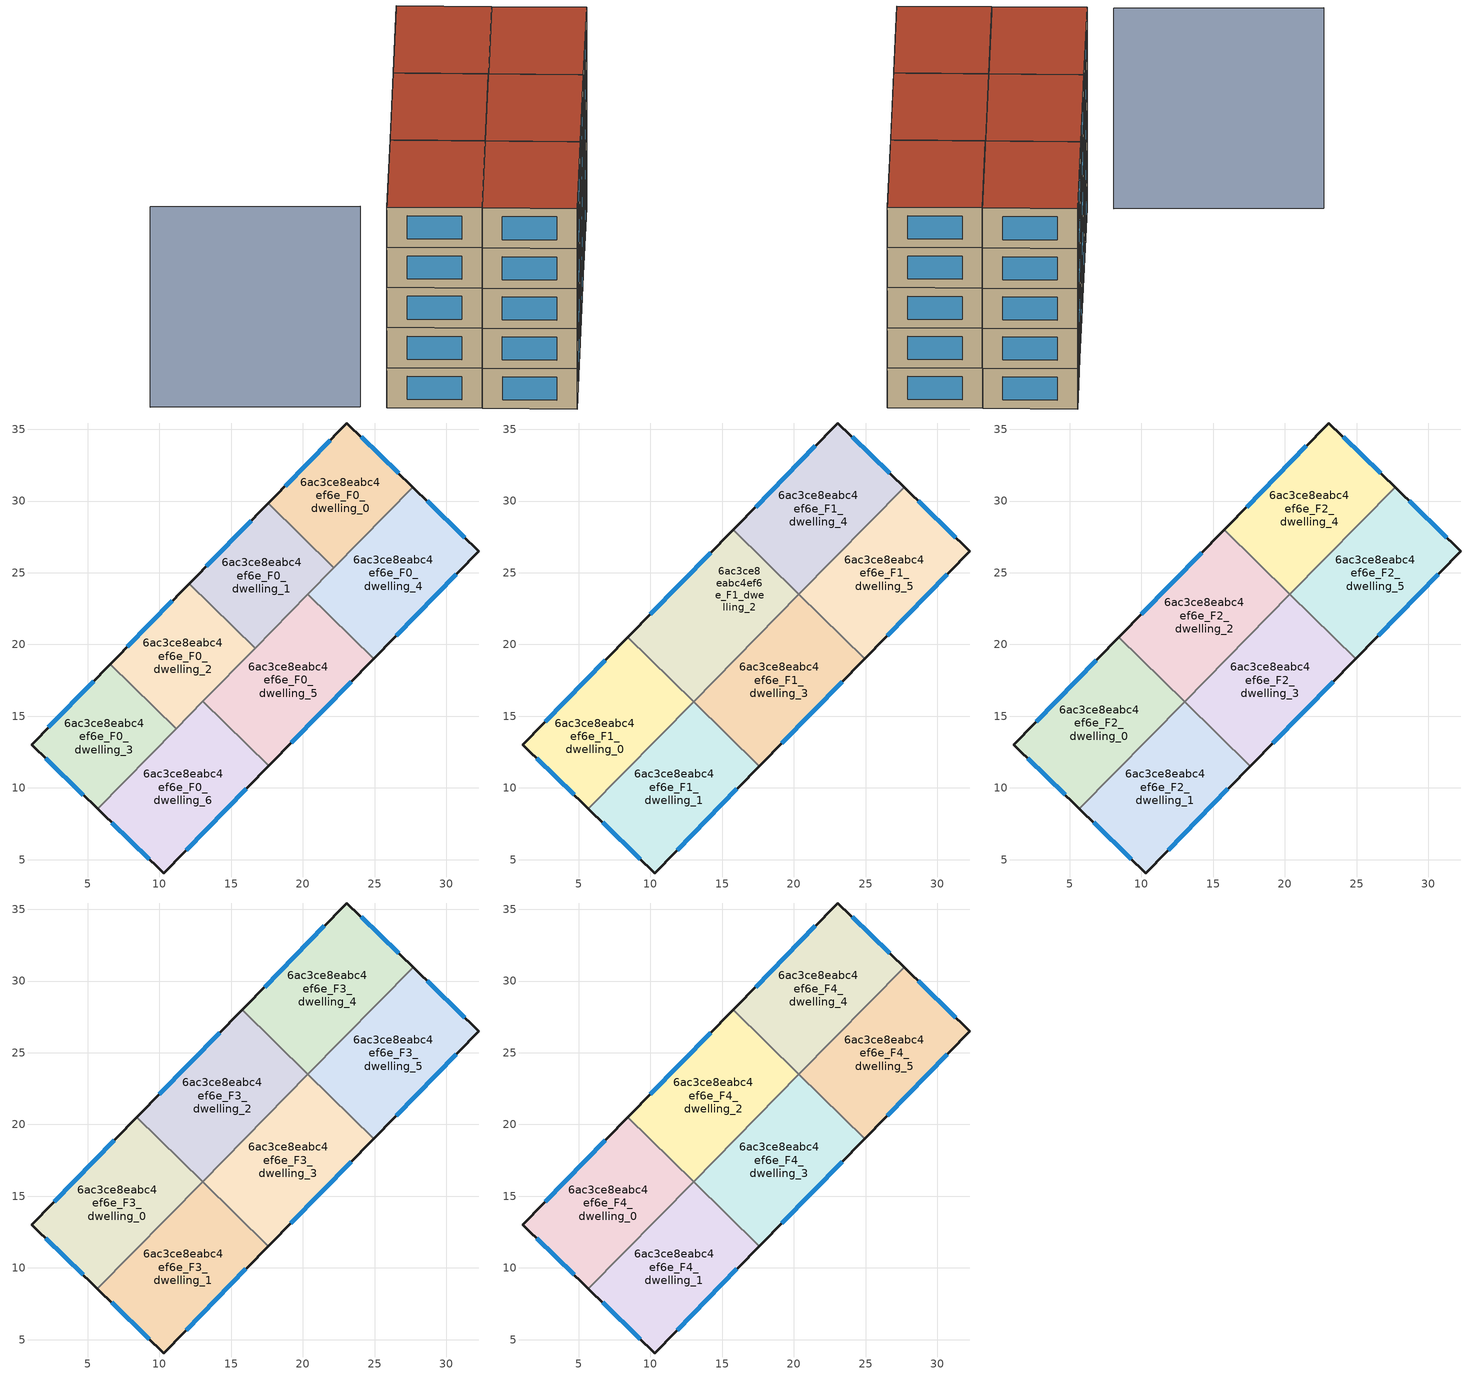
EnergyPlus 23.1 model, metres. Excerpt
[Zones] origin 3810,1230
6ac3ce8eabc4ef6e_F0_dwelling_0
 floor ground (EU_floor_Construction): 27.67,30.97 22.16,25.35 17.58,29.84 23.07,35.44 z0
 wall outside (EU_wall_Construction): 27.67,30.97 23.07,35.44 17.58,29.84 z0:3
 wall to 6ac3ce8eabc4ef6e_F0_dwelling_1 (EU_wall_Construction): 17.58,29.84 22.16,25.35 z0:3
 wall to 6ac3ce8eabc4ef6e_F0_dwelling_4 (EU_wall_Construction): 22.16,25.35 27.67,30.97 z0:3
 window (EU_Window_Construction): 26.69,31.93 24.06,34.48 / 21.89,34.24 18.76,31.04 z0.64:2.36
 ceiling adiabatic (EU_roof_Construction): 22.16,25.35 27.67,30.97 23.07,35.44 17.58,29.84 z3
6ac3ce8eabc4ef6e_F0_dwelling_1
 floor ground (EU_floor_Construction): 22.16,25.35 16.66,19.74 12.08,24.24 17.58,29.84 z0
 wall outside (EU_wall_Construction): 17.58,29.84 12.08,24.24 z0:3
 wall to 6ac3ce8eabc4ef6e_F0_dwelling_2 (EU_wall_Construction): 12.08,24.24 16.66,19.74 z0:3
 wall to 6ac3ce8eabc4ef6e_F0_dwelling_5 (EU_wall_Construction): 16.66,19.74 20.35,23.5 z0:3
 wall to 6ac3ce8eabc4ef6e_F0_dwelling_4 (EU_wall_Construction): 20.35,23.5 22.16,25.35 z0:3
 window (EU_Window_Construction): 16.4,28.64 13.26,25.44 z0.64:2.36
 ceiling adiabatic (EU_roof_Construction): 20.34,23.49 22.16,25.35 17.58,29.84 15.76,27.99 z3
6ac3ce8eabc4ef6e_F0_dwelling_2
 floor ground (EU_floor_Construction): 16.66,19.74 11.17,14.14 6.58,18.63 12.08,24.24 z0
 wall outside (EU_wall_Construction): 12.08,24.24 6.58,18.63 z0:3
 wall to 6ac3ce8eabc4ef6e_F0_dwelling_3 (EU_wall_Construction): 6.58,18.63 11.17,14.14 z0:3
 wall to 6ac3ce8eabc4ef6e_F0_dwelling_6 (EU_wall_Construction): 11.17,14.14 13.02,16.03 z0:3
 wall to 6ac3ce8eabc4ef6e_F0_dwelling_5 (EU_wall_Construction): 13.02,16.03 16.67,19.74 z0:3
 window (EU_Window_Construction): 10.9,23.04 7.76,19.83 z0.64:2.36
 ceiling adiabatic (EU_roof_Construction): 13.01,16.02 11.17,14.14 16.66,19.74 12.08,24.24 6.58,18.63 8.43,20.51 z3
6ac3ce8eabc4ef6e_F0_dwelling_3
 floor ground (EU_floor_Construction): 11.17,14.14 5.68,8.54 1.08,13.02 6.58,18.63 z0
 wall outside (EU_wall_Construction): 6.58,18.63 1.08,13.02 5.68,8.54 z0:3
 wall to 6ac3ce8eabc4ef6e_F0_dwelling_6 (EU_wall_Construction): 5.68,8.54 11.17,14.14 z0:3
 window (EU_Window_Construction): 2.07,12.06 4.7,9.5 / 5.41,17.43 2.26,14.23 z0.64:2.36
6ac3ce8eabc4ef6e_F0_dwelling_4
 floor ground (EU_floor_Construction): 32.27,26.49 24.93,19.01 20.35,23.5 27.67,30.97 z0
 wall outside (EU_wall_Construction): 24.93,19.01 32.27,26.49 27.67,30.97 z0:3
 wall to 6ac3ce8eabc4ef6e_F0_dwelling_5 (EU_wall_Construction): 20.35,23.5 24.93,19.01 z0:3
 window (EU_Window_Construction): 31.29,27.45 28.66,30.01 / 26.51,20.61 30.7,24.89 z0.64:2.36
6ac3ce8eabc4ef6e_F0_dwelling_5
 floor ground (EU_floor_Construction): 24.93,19.01 17.61,11.53 13.02,16.03 20.35,23.5 z0
 wall outside (EU_wall_Construction): 17.61,11.53 24.93,19.01 z0:3
 wall to 6ac3ce8eabc4ef6e_F0_dwelling_6 (EU_wall_Construction): 13.02,16.03 17.61,11.53 z0:3
 window (EU_Window_Construction): 19.18,13.14 23.37,17.41 z0.64:2.36
6ac3ce8eabc4ef6e_F0_dwelling_6
 floor ground (EU_floor_Construction): 17.61,11.53 10.28,4.07 5.68,8.54 13.02,16.03 z0
 wall outside (EU_wall_Construction): 5.68,8.54 10.28,4.07 17.61,11.53 z0:3
 window (EU_Window_Construction): 11.85,5.67 16.04,9.93 / 6.67,7.59 9.3,5.03 z0.64:2.36
6ac3ce8eabc4ef6e_F1_dwelling_0
 floor to 6ac3ce8eabc4ef6e_F0_dwelling_3 (EU_floor_Construction): 11.16,14.14 5.68,8.55 1.08,13.02 6.58,18.63 z3
 floor to 6ac3ce8eabc4ef6e_F0_dwelling_2 (EU_floor_Construction): 13.01,16.02 11.16,14.14 6.58,18.63 8.43,20.51 z3
 wall outside (EU_wall_Construction): 8.43,20.51 1.08,13.02 5.68,8.55 z3:6
 wall to 6ac3ce8eabc4ef6e_F1_dwelling_1 (EU_wall_Construction): 5.68,8.55 13.01,16.02 z3:6
 wall to 6ac3ce8eabc4ef6e_F1_dwelling_2 (EU_wall_Construction): 13.01,16.02 8.43,20.51 z3:6
 window (EU_Window_Construction): 2.07,12.07 4.69,9.51 / 6.85,18.91 2.65,14.63 z3.64:5.36
6ac3ce8eabc4ef6e_F1_dwelling_1
 floor to 6ac3ce8eabc4ef6e_F0_dwelling_6 (EU_floor_Construction): 17.6,11.52 10.28,4.07 5.68,8.54 13.01,16.02 z3
 floor adiabatic (EU_floor_Construction): 13.01,16.02 11.17,14.14 5.68,8.55 z3
 wall outside (EU_wall_Construction): 5.68,8.55 10.28,4.07 17.6,11.52 z3:6
 wall to 6ac3ce8eabc4ef6e_F1_dwelling_3 (EU_wall_Construction): 17.6,11.52 13.01,16.02 z3:6
 window (EU_Window_Construction): 11.85,5.66 16.03,9.93 / 6.66,7.59 9.3,5.03 z3.64:5.36
6ac3ce8eabc4ef6e_F1_dwelling_2
 floor to 6ac3ce8eabc4ef6e_F0_dwelling_1 (EU_floor_Construction): 20.34,23.49 16.66,19.74 12.08,24.24 15.76,27.99 z3
 floor adiabatic (EU_floor_Construction): 16.66,19.74 13.01,16.02 8.43,20.51 12.08,24.24 z3
 wall outside (EU_wall_Construction): 15.76,27.99 8.43,20.51 z3:6
 wall to 6ac3ce8eabc4ef6e_F1_dwelling_3 (EU_wall_Construction): 13.01,16.02 20.34,23.49 z3:6
 wall to 6ac3ce8eabc4ef6e_F1_dwelling_4 (EU_wall_Construction): 20.34,23.49 15.76,27.99 z3:6
 window (EU_Window_Construction): 14.19,26.38 10,22.11 z3.64:5.36
6ac3ce8eabc4ef6e_F1_dwelling_3
 floor to 6ac3ce8eabc4ef6e_F0_dwelling_5 (EU_floor_Construction): 24.92,19 17.61,11.53 13.02,16.03 20.34,23.49 z3
 floor to 6ac3ce8eabc4ef6e_F0_dwelling_6 (EU_floor_Construction): 17.61,11.53 17.6,11.52 13.01,16.02 13.02,16.03 z3
 wall outside (EU_wall_Construction): 17.6,11.52 24.92,19 z3:6
 wall to 6ac3ce8eabc4ef6e_F1_dwelling_5 (EU_wall_Construction): 24.92,19 20.35,23.49 z3:6
 window (EU_Window_Construction): 19.17,13.12 23.36,17.4 z3.64:5.36
6ac3ce8eabc4ef6e_F1_dwelling_4
 floor adiabatic (EU_floor_Construction): 27.68,30.96 20.35,23.49 15.76,27.99 23.07,35.44 z3
 wall outside (EU_wall_Construction): 27.68,30.96 23.07,35.44 15.76,27.99 z3:6
 wall to 6ac3ce8eabc4ef6e_F1_dwelling_5 (EU_wall_Construction): 20.35,23.49 27.68,30.96 z3:6
 window (EU_Window_Construction): 21.5,33.84 17.32,29.58 / 26.69,31.92 24.06,34.48 z3.64:5.36
6ac3ce8eabc4ef6e_F1_dwelling_5
 floor to 6ac3ce8eabc4ef6e_F0_dwelling_4 (EU_floor_Construction): 32.27,26.49 24.93,19.01 20.36,23.5 27.68,30.96 z3
 floor to 6ac3ce8eabc4ef6e_F0_dwelling_5 (EU_floor_Construction): 24.93,19.01 24.92,19 20.35,23.49 20.36,23.5 z3
 wall outside (EU_wall_Construction): 24.92,19 32.27,26.49 27.68,30.96 z3:6
 window (EU_Window_Construction): 31.29,27.45 28.66,30 / 26.5,20.6 30.7,24.89 z3.64:5.36
6ac3ce8eabc4ef6e_F2_dwelling_0
 floor to 6ac3ce8eabc4ef6e_F1_dwelling_0 (EU_floor_Construction): 13.01,16.02 5.68,8.55 1.08,13.02 8.43,20.51 z6
 wall outside (EU_wall_Construction): 8.43,20.51 1.08,13.02 5.68,8.55 z6:9
 wall to 6ac3ce8eabc4ef6e_F2_dwelling_1 (EU_wall_Construction): 5.68,8.55 13.01,16.02 z6:9
 wall to 6ac3ce8eabc4ef6e_F2_dwelling_2 (EU_wall_Construction): 13.01,16.02 8.43,20.51 z6:9
 window (EU_Window_Construction): 2.07,12.07 4.69,9.51 / 6.85,18.91 2.65,14.63 z6.64:8.36
6ac3ce8eabc4ef6e_F2_dwelling_1
 floor to 6ac3ce8eabc4ef6e_F1_dwelling_1 (EU_floor_Construction): 17.6,11.52 10.28,4.07 5.68,8.55 13.01,16.02 z6
 wall outside (EU_wall_Construction): 5.68,8.55 10.28,4.07 17.6,11.52 z6:9
 wall to 6ac3ce8eabc4ef6e_F2_dwelling_3 (EU_wall_Construction): 17.6,11.52 13.01,16.02 z6:9
 window (EU_Window_Construction): 11.85,5.66 16.03,9.93 / 6.66,7.59 9.3,5.03 z6.64:8.36
6ac3ce8eabc4ef6e_F2_dwelling_2
 floor to 6ac3ce8eabc4ef6e_F1_dwelling_2 (EU_floor_Construction): 20.34,23.49 13.01,16.02 8.43,20.51 15.76,27.99 z6
 wall outside (EU_wall_Construction): 15.76,27.99 8.43,20.51 z6:9
 wall to 6ac3ce8eabc4ef6e_F2_dwelling_3 (EU_wall_Construction): 13.01,16.02 20.34,23.49 z6:9
 wall to 6ac3ce8eabc4ef6e_F2_dwelling_4 (EU_wall_Construction): 20.34,23.49 15.76,27.99 z6:9
 window (EU_Window_Construction): 14.19,26.38 10,22.11 z6.64:8.36
6ac3ce8eabc4ef6e_F2_dwelling_3
 floor to 6ac3ce8eabc4ef6e_F1_dwelling_3 (EU_floor_Construction): 24.92,19 17.6,11.52 13.01,16.02 20.34,23.49 z6
 wall outside (EU_wall_Construction): 17.6,11.52 24.92,19 z6:9
 wall to 6ac3ce8eabc4ef6e_F2_dwelling_5 (EU_wall_Construction): 24.92,19 20.35,23.49 z6:9
 window (EU_Window_Construction): 19.17,13.12 23.36,17.4 z6.64:8.36
6ac3ce8eabc4ef6e_F2_dwelling_4
 floor to 6ac3ce8eabc4ef6e_F1_dwelling_4 (EU_floor_Construction): 27.68,30.96 20.35,23.49 15.76,27.99 23.07,35.44 z6
 wall outside (EU_wall_Construction): 27.68,30.96 23.07,35.44 15.76,27.99 z6:9
 wall to 6ac3ce8eabc4ef6e_F2_dwelling_5 (EU_wall_Construction): 20.35,23.49 27.68,30.96 z6:9
 window (EU_Window_Construction): 21.5,33.84 17.32,29.58 / 26.69,31.92 24.06,34.48 z6.64:8.36
6ac3ce8eabc4ef6e_F2_dwelling_5
 floor to 6ac3ce8eabc4ef6e_F1_dwelling_5 (EU_floor_Construction): 32.27,26.49 24.92,19 20.35,23.49 27.68,30.96 z6
 wall outside (EU_wall_Construction): 24.92,19 32.27,26.49 27.68,30.96 z6:9
 window (EU_Window_Construction): 31.29,27.45 28.66,30 / 26.5,20.6 30.7,24.89 z6.64:8.36
6ac3ce8eabc4ef6e_F3_dwelling_0
 floor to 6ac3ce8eabc4ef6e_F2_dwelling_0 (EU_floor_Construction): 13.01,16.02 5.68,8.55 1.08,13.02 8.43,20.51 z9
 wall outside (EU_wall_Construction): 8.43,20.51 1.08,13.02 5.68,8.55 z9:12
 wall to 6ac3ce8eabc4ef6e_F3_dwelling_1 (EU_wall_Construction): 5.68,8.55 13.01,16.02 z9:12
 wall to 6ac3ce8eabc4ef6e_F3_dwelling_2 (EU_wall_Construction): 13.01,16.02 8.43,20.51 z9:12
 window (EU_Window_Construction): 2.07,12.07 4.69,9.51 / 6.85,18.91 2.65,14.63 z9.64:11.36
6ac3ce8eabc4ef6e_F3_dwelling_1
 floor to 6ac3ce8eabc4ef6e_F2_dwelling_1 (EU_floor_Construction): 17.6,11.52 10.28,4.07 5.68,8.55 13.01,16.02 z9
 wall outside (EU_wall_Construction): 5.68,8.55 10.28,4.07 17.6,11.52 z9:12
 wall to 6ac3ce8eabc4ef6e_F3_dwelling_3 (EU_wall_Construction): 17.6,11.52 13.01,16.02 z9:12
 window (EU_Window_Construction): 11.85,5.66 16.03,9.93 / 6.66,7.59 9.3,5.03 z9.64:11.36
6ac3ce8eabc4ef6e_F3_dwelling_2
 floor to 6ac3ce8eabc4ef6e_F2_dwelling_2 (EU_floor_Construction): 20.34,23.49 13.01,16.02 8.43,20.51 15.76,27.99 z9
 wall outside (EU_wall_Construction): 15.76,27.99 8.43,20.51 z9:12
 wall to 6ac3ce8eabc4ef6e_F3_dwelling_3 (EU_wall_Construction): 13.01,16.02 20.34,23.49 z9:12
 wall to 6ac3ce8eabc4ef6e_F3_dwelling_4 (EU_wall_Construction): 20.34,23.49 15.76,27.99 z9:12
 window (EU_Window_Construction): 14.19,26.38 10,22.11 z9.64:11.36
6ac3ce8eabc4ef6e_F3_dwelling_3
 floor to 6ac3ce8eabc4ef6e_F2_dwelling_3 (EU_floor_Construction): 24.92,19 17.6,11.52 13.01,16.02 20.34,23.49 z9
 wall outside (EU_wall_Construction): 17.6,11.52 24.92,19 z9:12
 wall to 6ac3ce8eabc4ef6e_F3_dwelling_5 (EU_wall_Construction): 24.92,19 20.35,23.49 z9:12
 window (EU_Window_Construction): 19.17,13.12 23.36,17.4 z9.64:11.36
6ac3ce8eabc4ef6e_F3_dwelling_4
 floor to 6ac3ce8eabc4ef6e_F2_dwelling_4 (EU_floor_Construction): 27.68,30.96 20.35,23.49 15.76,27.99 23.07,35.44 z9
 wall outside (EU_wall_Construction): 27.68,30.96 23.07,35.44 15.76,27.99 z9:12
 wall to 6ac3ce8eabc4ef6e_F3_dwelling_5 (EU_wall_Construction): 20.35,23.49 27.68,30.96 z9:12
 window (EU_Window_Construction): 21.5,33.84 17.32,29.58 / 26.69,31.92 24.06,34.48 z9.64:11.36
6ac3ce8eabc4ef6e_F3_dwelling_5
 floor to 6ac3ce8eabc4ef6e_F2_dwelling_5 (EU_floor_Construction): 32.27,26.49 24.92,19 20.35,23.49 27.68,30.96 z9
 wall outside (EU_wall_Construction): 24.92,19 32.27,26.49 27.68,30.96 z9:12
 window (EU_Window_Construction): 31.29,27.45 28.66,30 / 26.5,20.6 30.7,24.89 z9.64:11.36
6ac3ce8eabc4ef6e_F4_dwelling_0
 floor to 6ac3ce8eabc4ef6e_F3_dwelling_0 (EU_floor_Construction): 13.01,16.02 5.68,8.55 1.08,13.02 8.43,20.51 z12
 wall outside (EU_wall_Construction): 8.43,20.51 1.08,13.02 5.68,8.55 z12:15
 wall to 6ac3ce8eabc4ef6e_F4_dwelling_1 (EU_wall_Construction): 5.68,8.55 13.01,16.02 z12:15
 wall to 6ac3ce8eabc4ef6e_F4_dwelling_2 (EU_wall_Construction): 13.01,16.02 8.43,20.51 z12:15
 window (EU_Window_Construction): 2.07,12.07 4.69,9.51 / 6.85,18.91 2.65,14.63 z12.64:14.36
 roof outside (EU_roof_Construction): 5.68,8.55 13.01,16.02 8.43,20.51 1.08,13.02 z15
6ac3ce8eabc4ef6e_F4_dwelling_1
 floor to 6ac3ce8eabc4ef6e_F3_dwelling_1 (EU_floor_Construction): 17.6,11.52 10.28,4.07 5.68,8.55 13.01,16.02 z12
 wall outside (EU_wall_Construction): 5.68,8.55 10.28,4.07 17.6,11.52 z12:15
 wall to 6ac3ce8eabc4ef6e_F4_dwelling_3 (EU_wall_Construction): 17.6,11.52 13.01,16.02 z12:15
 window (EU_Window_Construction): 11.85,5.66 16.03,9.93 / 6.66,7.59 9.3,5.03 z12.64:14.36
 roof outside (EU_roof_Construction): 10.28,4.07 17.6,11.52 13.01,16.02 5.68,8.55 z15
6ac3ce8eabc4ef6e_F4_dwelling_2
 floor to 6ac3ce8eabc4ef6e_F3_dwelling_2 (EU_floor_Construction): 20.34,23.49 13.01,16.02 8.43,20.51 15.76,27.99 z12
 wall outside (EU_wall_Construction): 15.76,27.99 8.43,20.51 z12:15
 wall to 6ac3ce8eabc4ef6e_F4_dwelling_3 (EU_wall_Construction): 13.01,16.02 20.34,23.49 z12:15
 wall to 6ac3ce8eabc4ef6e_F4_dwelling_4 (EU_wall_Construction): 20.34,23.49 15.76,27.99 z12:15
 window (EU_Window_Construction): 14.19,26.38 10,22.11 z12.64:14.36
 roof outside (EU_roof_Construction): 13.01,16.02 20.34,23.49 15.76,27.99 8.43,20.51 z15
6ac3ce8eabc4ef6e_F4_dwelling_3
 floor to 6ac3ce8eabc4ef6e_F3_dwelling_3 (EU_floor_Construction): 24.92,19 17.6,11.52 13.01,16.02 20.34,23.49 z12
 wall outside (EU_wall_Construction): 17.6,11.52 24.92,19 z12:15
 wall to 6ac3ce8eabc4ef6e_F4_dwelling_5 (EU_wall_Construction): 24.92,19 20.35,23.49 z12:15
 window (EU_Window_Construction): 19.17,13.12 23.36,17.4 z12.64:14.36
 roof outside (EU_roof_Construction): 17.6,11.52 24.92,19 20.34,23.49 13.01,16.02 z15
6ac3ce8eabc4ef6e_F4_dwelling_4
 floor to 6ac3ce8eabc4ef6e_F3_dwelling_4 (EU_floor_Construction): 27.68,30.96 20.35,23.49 15.76,27.99 23.07,35.44 z12
 wall outside (EU_wall_Construction): 27.68,30.96 23.07,35.44 15.76,27.99 z12:15
 wall to 6ac3ce8eabc4ef6e_F4_dwelling_5 (EU_wall_Construction): 20.35,23.49 27.68,30.96 z12:15
 window (EU_Window_Construction): 21.5,33.84 17.32,29.58 / 26.69,31.92 24.06,34.48 z12.64:14.36
 roof outside (EU_roof_Construction): 20.35,23.49 27.68,30.96 23.07,35.44 15.76,27.99 z15
6ac3ce8eabc4ef6e_F4_dwelling_5
 floor to 6ac3ce8eabc4ef6e_F3_dwelling_5 (EU_floor_Construction): 32.27,26.49 24.92,19 20.35,23.49 27.68,30.96 z12
 wall outside (EU_wall_Construction): 24.92,19 32.27,26.49 27.68,30.96 z12:15
 window (EU_Window_Construction): 31.29,27.45 28.66,30 / 26.5,20.6 30.7,24.89 z12.64:14.36
 roof outside (EU_roof_Construction): 24.92,19 32.27,26.49 27.68,30.96 20.35,23.49 z15
shading: -10.48,24.03 -0.16,14.35 z0:15
[Building]
EU S2 Campaign: North Axis=0; Terrain=City; Solar Distribution=FullExterior
[Site:Location]
Yerevan-Zvartnots.Intl.AP: Latitude=40.15; Longitude=44.383; Time Zone=4; Elevation=854
[SizingPeriod:WeatherFileDays]
AnnualSizingPeriod: Begin Month=1; Begin Day of Month=1; End Month=12; End Day of Month=31; Day of Week for Start Day=Monday; Use Weather File Daylight Saving Period=No; Use Weather File Rain and Snow Indicators=No
[MATERIAL]
EU_InternalMass_Material: Roughness=MediumRough; Thickness=0.1; Conductivity=1; Density=1800; Specific Heat=900; Thermal Absorptance=0.9; Solar Absorptance=0.7; Visible Absorptance=0.7
[MATERIAL:NOMASS] Roughness=MediumRough; Thermal Absorptance=0.9; Solar Absorptance=0.7; Visible Absorptance=0.7
Name | Thermal Resistance
EU_wall_NoMass | 1.05043
EU_roof_NoMass | 1.45357
EU_floor_NoMass | 0.478065
[WINDOWMATERIAL:SIMPLEGLAZINGSYSTEM]
EU_Window_SimpleGlazing: UFactor=2.5566; Solar Heat Gain Coefficient=0.75; Visible Transmittance=0.75
[CONSTRUCTION]
EU_wall_Construction: EU_wall_NoMass
EU_roof_Construction: EU_roof_NoMass
EU_floor_Construction: EU_floor_NoMass
EU_Window_Construction: EU_Window_SimpleGlazing
EU_InternalMass_Construction: EU_InternalMass_Material
[ZONE] Type=1; Multiplier=1; Ceiling Height=autocalculate; Floor Area=autocalculate; Part of Total Floor Area=Yes
Name | Volume
6ac3ce8eabc4ef6e_F0_dwelling_0; 6ac3ce8eabc4ef6e_F0_dwelling_2 | 151.196
6ac3ce8eabc4ef6e_F1_dwelling_0; 6ac3ce8eabc4ef6e_F2_dwelling_0; 6ac3ce8eabc4ef6e_F3_dwelling_0; 6ac3ce8eabc4ef6e_F4_dwelling_0; 6ac3ce8eabc4ef6e_F1_dwelling_1; 6ac3ce8eabc4ef6e_F2_dwelling_1; 6ac3ce8eabc4ef6e_F3_dwelling_1; 6ac3ce8eabc4ef6e_F4_dwelling_1 | 201.604
6ac3ce8eabc4ef6e_F0_dwelling_1 | 151.214
6ac3ce8eabc4ef6e_F1_dwelling_2; 6ac3ce8eabc4ef6e_F2_dwelling_2; 6ac3ce8eabc4ef6e_F3_dwelling_2; 6ac3ce8eabc4ef6e_F4_dwelling_2 | 201.588
6ac3ce8eabc4ef6e_F0_dwelling_3 | 151.195
6ac3ce8eabc4ef6e_F1_dwelling_3; 6ac3ce8eabc4ef6e_F2_dwelling_3; 6ac3ce8eabc4ef6e_F3_dwelling_3; 6ac3ce8eabc4ef6e_F4_dwelling_3 | 201.609
6ac3ce8eabc4ef6e_F0_dwelling_4 | 201.583
6ac3ce8eabc4ef6e_F1_dwelling_4; 6ac3ce8eabc4ef6e_F2_dwelling_4; 6ac3ce8eabc4ef6e_F3_dwelling_4; 6ac3ce8eabc4ef6e_F4_dwelling_4 | 201.595
6ac3ce8eabc4ef6e_F0_dwelling_5 | 201.565
6ac3ce8eabc4ef6e_F1_dwelling_5; 6ac3ce8eabc4ef6e_F2_dwelling_5; 6ac3ce8eabc4ef6e_F3_dwelling_5; 6ac3ce8eabc4ef6e_F4_dwelling_5 | 201.599
6ac3ce8eabc4ef6e_F0_dwelling_6 | 201.601
[INTERNALMASS] Construction=EU_InternalMass_Construction
Name | Zone or ZoneList | Surface Area
6ac3ce8eabc4ef6e_F0_dwelling_0_EU_InternalMass | 6ac3ce8eabc4ef6e_F0_dwelling_0 | 50.3983
6ac3ce8eabc4ef6e_F0_dwelling_1_EU_InternalMass | 6ac3ce8eabc4ef6e_F0_dwelling_1 | 50.4079
6ac3ce8eabc4ef6e_F0_dwelling_2_EU_InternalMass | 6ac3ce8eabc4ef6e_F0_dwelling_2 | 50.3989
6ac3ce8eabc4ef6e_F0_dwelling_3_EU_InternalMass | 6ac3ce8eabc4ef6e_F0_dwelling_3 | 50.3983
6ac3ce8eabc4ef6e_F0_dwelling_4_EU_InternalMass | 6ac3ce8eabc4ef6e_F0_dwelling_4 | 67.1945
6ac3ce8eabc4ef6e_F0_dwelling_5_EU_InternalMass | 6ac3ce8eabc4ef6e_F0_dwelling_5 | 67.1885
6ac3ce8eabc4ef6e_F0_dwelling_6_EU_InternalMass | 6ac3ce8eabc4ef6e_F0_dwelling_6 | 67.2002
6ac3ce8eabc4ef6e_F1_dwelling_0_EU_InternalMass | 6ac3ce8eabc4ef6e_F1_dwelling_0 | 67.2013
6ac3ce8eabc4ef6e_F1_dwelling_1_EU_InternalMass | 6ac3ce8eabc4ef6e_F1_dwelling_1 | 67.201
6ac3ce8eabc4ef6e_F1_dwelling_2_EU_InternalMass | 6ac3ce8eabc4ef6e_F1_dwelling_2 | 67.1959
6ac3ce8eabc4ef6e_F1_dwelling_3_EU_InternalMass | 6ac3ce8eabc4ef6e_F1_dwelling_3 | 67.2033
6ac3ce8eabc4ef6e_F1_dwelling_4_EU_InternalMass | 6ac3ce8eabc4ef6e_F1_dwelling_4 | 67.1986
6ac3ce8eabc4ef6e_F1_dwelling_5_EU_InternalMass | 6ac3ce8eabc4ef6e_F1_dwelling_5 | 67.1994
6ac3ce8eabc4ef6e_F2_dwelling_0_EU_InternalMass | 6ac3ce8eabc4ef6e_F2_dwelling_0 | 67.2013
6ac3ce8eabc4ef6e_F2_dwelling_1_EU_InternalMass | 6ac3ce8eabc4ef6e_F2_dwelling_1 | 67.201
6ac3ce8eabc4ef6e_F2_dwelling_2_EU_InternalMass | 6ac3ce8eabc4ef6e_F2_dwelling_2 | 67.1959
6ac3ce8eabc4ef6e_F2_dwelling_3_EU_InternalMass | 6ac3ce8eabc4ef6e_F2_dwelling_3 | 67.2033
6ac3ce8eabc4ef6e_F2_dwelling_4_EU_InternalMass | 6ac3ce8eabc4ef6e_F2_dwelling_4 | 67.1986
6ac3ce8eabc4ef6e_F2_dwelling_5_EU_InternalMass | 6ac3ce8eabc4ef6e_F2_dwelling_5 | 67.1994
6ac3ce8eabc4ef6e_F3_dwelling_0_EU_InternalMass | 6ac3ce8eabc4ef6e_F3_dwelling_0 | 67.2013
6ac3ce8eabc4ef6e_F3_dwelling_1_EU_InternalMass | 6ac3ce8eabc4ef6e_F3_dwelling_1 | 67.201
6ac3ce8eabc4ef6e_F3_dwelling_2_EU_InternalMass | 6ac3ce8eabc4ef6e_F3_dwelling_2 | 67.1959
6ac3ce8eabc4ef6e_F3_dwelling_3_EU_InternalMass | 6ac3ce8eabc4ef6e_F3_dwelling_3 | 67.2033
6ac3ce8eabc4ef6e_F3_dwelling_4_EU_InternalMass | 6ac3ce8eabc4ef6e_F3_dwelling_4 | 67.1986
6ac3ce8eabc4ef6e_F3_dwelling_5_EU_InternalMass | 6ac3ce8eabc4ef6e_F3_dwelling_5 | 67.1994
6ac3ce8eabc4ef6e_F4_dwelling_0_EU_InternalMass | 6ac3ce8eabc4ef6e_F4_dwelling_0 | 67.2013
6ac3ce8eabc4ef6e_F4_dwelling_1_EU_InternalMass | 6ac3ce8eabc4ef6e_F4_dwelling_1 | 67.201
6ac3ce8eabc4ef6e_F4_dwelling_2_EU_InternalMass | 6ac3ce8eabc4ef6e_F4_dwelling_2 | 67.1959
6ac3ce8eabc4ef6e_F4_dwelling_3_EU_InternalMass | 6ac3ce8eabc4ef6e_F4_dwelling_3 | 67.2033
6ac3ce8eabc4ef6e_F4_dwelling_4_EU_InternalMass | 6ac3ce8eabc4ef6e_F4_dwelling_4 | 67.1986
6ac3ce8eabc4ef6e_F4_dwelling_5_EU_InternalMass | 6ac3ce8eabc4ef6e_F4_dwelling_5 | 67.1994
[OTHEREQUIPMENT] Fuel Type=Electricity; Design Level Calculation Method=Watts/Area; Power per Zone Floor Area=1; Fraction Latent=0; Fraction Radiant=0; Fraction Lost=0; Carbon Dioxide Generation Rate=0; EndUse Subcategory=EU_Step8_InternalGains
Name | Zone or ZoneList or Space or SpaceList | Schedule
EU_Step8_InternalGain_6ac3ce8eabc4ef6e_F0_dwelling_0_f000 | 6ac3ce8eabc4ef6e_F0_dwelling_0 | EU_Step8_GainSchedule_6ac3ce8eabc4ef6e_F0_dwelling_0_f000
EU_Step8_InternalGain_6ac3ce8eabc4ef6e_F0_dwelling_1_f000 | 6ac3ce8eabc4ef6e_F0_dwelling_1 | EU_Step8_GainSchedule_6ac3ce8eabc4ef6e_F0_dwelling_1_f000
EU_Step8_InternalGain_6ac3ce8eabc4ef6e_F0_dwelling_2_f000 | 6ac3ce8eabc4ef6e_F0_dwelling_2 | EU_Step8_GainSchedule_6ac3ce8eabc4ef6e_F0_dwelling_2_f000
EU_Step8_InternalGain_6ac3ce8eabc4ef6e_F0_dwelling_3_f000 | 6ac3ce8eabc4ef6e_F0_dwelling_3 | EU_Step8_GainSchedule_6ac3ce8eabc4ef6e_F0_dwelling_3_f000
EU_Step8_InternalGain_6ac3ce8eabc4ef6e_F0_dwelling_4_f000 | 6ac3ce8eabc4ef6e_F0_dwelling_4 | EU_Step8_GainSchedule_6ac3ce8eabc4ef6e_F0_dwelling_4_f000
EU_Step8_InternalGain_6ac3ce8eabc4ef6e_F0_dwelling_5_f000 | 6ac3ce8eabc4ef6e_F0_dwelling_5 | EU_Step8_GainSchedule_6ac3ce8eabc4ef6e_F0_dwelling_5_f000
EU_Step8_InternalGain_6ac3ce8eabc4ef6e_F0_dwelling_6_f000 | 6ac3ce8eabc4ef6e_F0_dwelling_6 | EU_Step8_GainSchedule_6ac3ce8eabc4ef6e_F0_dwelling_6_f000
EU_Step8_InternalGain_6ac3ce8eabc4ef6e_F1_dwelling_0_f000 | 6ac3ce8eabc4ef6e_F1_dwelling_0 | EU_Step8_GainSchedule_6ac3ce8eabc4ef6e_F1_dwelling_0_f000
EU_Step8_InternalGain_6ac3ce8eabc4ef6e_F1_dwelling_1_f000 | 6ac3ce8eabc4ef6e_F1_dwelling_1 | EU_Step8_GainSchedule_6ac3ce8eabc4ef6e_F1_dwelling_1_f000
EU_Step8_InternalGain_6ac3ce8eabc4ef6e_F1_dwelling_2_f000 | 6ac3ce8eabc4ef6e_F1_dwelling_2 | EU_Step8_GainSchedule_6ac3ce8eabc4ef6e_F1_dwelling_2_f000
EU_Step8_InternalGain_6ac3ce8eabc4ef6e_F1_dwelling_3_f000 | 6ac3ce8eabc4ef6e_F1_dwelling_3 | EU_Step8_GainSchedule_6ac3ce8eabc4ef6e_F1_dwelling_3_f000
EU_Step8_InternalGain_6ac3ce8eabc4ef6e_F1_dwelling_4_f000 | 6ac3ce8eabc4ef6e_F1_dwelling_4 | EU_Step8_GainSchedule_6ac3ce8eabc4ef6e_F1_dwelling_4_f000
EU_Step8_InternalGain_6ac3ce8eabc4ef6e_F1_dwelling_5_f000 | 6ac3ce8eabc4ef6e_F1_dwelling_5 | EU_Step8_GainSchedule_6ac3ce8eabc4ef6e_F1_dwelling_5_f000
EU_Step8_InternalGain_6ac3ce8eabc4ef6e_F2_dwelling_0_f000 | 6ac3ce8eabc4ef6e_F2_dwelling_0 | EU_Step8_GainSchedule_6ac3ce8eabc4ef6e_F2_dwelling_0_f000
EU_Step8_InternalGain_6ac3ce8eabc4ef6e_F2_dwelling_1_f000 | 6ac3ce8eabc4ef6e_F2_dwelling_1 | EU_Step8_GainSchedule_6ac3ce8eabc4ef6e_F2_dwelling_1_f000
EU_Step8_InternalGain_6ac3ce8eabc4ef6e_F2_dwelling_2_f000 | 6ac3ce8eabc4ef6e_F2_dwelling_2 | EU_Step8_GainSchedule_6ac3ce8eabc4ef6e_F2_dwelling_2_f000
EU_Step8_InternalGain_6ac3ce8eabc4ef6e_F2_dwelling_3_f000 | 6ac3ce8eabc4ef6e_F2_dwelling_3 | EU_Step8_GainSchedule_6ac3ce8eabc4ef6e_F2_dwelling_3_f000
EU_Step8_InternalGain_6ac3ce8eabc4ef6e_F2_dwelling_4_f000 | 6ac3ce8eabc4ef6e_F2_dwelling_4 | EU_Step8_GainSchedule_6ac3ce8eabc4ef6e_F2_dwelling_4_f000
EU_Step8_InternalGain_6ac3ce8eabc4ef6e_F2_dwelling_5_f000 | 6ac3ce8eabc4ef6e_F2_dwelling_5 | EU_Step8_GainSchedule_6ac3ce8eabc4ef6e_F2_dwelling_5_f000
EU_Step8_InternalGain_6ac3ce8eabc4ef6e_F3_dwelling_0_f000 | 6ac3ce8eabc4ef6e_F3_dwelling_0 | EU_Step8_GainSchedule_6ac3ce8eabc4ef6e_F3_dwelling_0_f000
EU_Step8_InternalGain_6ac3ce8eabc4ef6e_F3_dwelling_1_f000 | 6ac3ce8eabc4ef6e_F3_dwelling_1 | EU_Step8_GainSchedule_6ac3ce8eabc4ef6e_F3_dwelling_1_f000
EU_Step8_InternalGain_6ac3ce8eabc4ef6e_F3_dwelling_2_f000 | 6ac3ce8eabc4ef6e_F3_dwelling_2 | EU_Step8_GainSchedule_6ac3ce8eabc4ef6e_F3_dwelling_2_f000
EU_Step8_InternalGain_6ac3ce8eabc4ef6e_F3_dwelling_3_f000 | 6ac3ce8eabc4ef6e_F3_dwelling_3 | EU_Step8_GainSchedule_6ac3ce8eabc4ef6e_F3_dwelling_3_f000
EU_Step8_InternalGain_6ac3ce8eabc4ef6e_F3_dwelling_4_f000 | 6ac3ce8eabc4ef6e_F3_dwelling_4 | EU_Step8_GainSchedule_6ac3ce8eabc4ef6e_F3_dwelling_4_f000
EU_Step8_InternalGain_6ac3ce8eabc4ef6e_F3_dwelling_5_f000 | 6ac3ce8eabc4ef6e_F3_dwelling_5 | EU_Step8_GainSchedule_6ac3ce8eabc4ef6e_F3_dwelling_5_f000
EU_Step8_InternalGain_6ac3ce8eabc4ef6e_F4_dwelling_0_f000 | 6ac3ce8eabc4ef6e_F4_dwelling_0 | EU_Step8_GainSchedule_6ac3ce8eabc4ef6e_F4_dwelling_0_f000
EU_Step8_InternalGain_6ac3ce8eabc4ef6e_F4_dwelling_1_f000 | 6ac3ce8eabc4ef6e_F4_dwelling_1 | EU_Step8_GainSchedule_6ac3ce8eabc4ef6e_F4_dwelling_1_f000
EU_Step8_InternalGain_6ac3ce8eabc4ef6e_F4_dwelling_2_f000 | 6ac3ce8eabc4ef6e_F4_dwelling_2 | EU_Step8_GainSchedule_6ac3ce8eabc4ef6e_F4_dwelling_2_f000
EU_Step8_InternalGain_6ac3ce8eabc4ef6e_F4_dwelling_3_f000 | 6ac3ce8eabc4ef6e_F4_dwelling_3 | EU_Step8_GainSchedule_6ac3ce8eabc4ef6e_F4_dwelling_3_f000
EU_Step8_InternalGain_6ac3ce8eabc4ef6e_F4_dwelling_4_f000 | 6ac3ce8eabc4ef6e_F4_dwelling_4 | EU_Step8_GainSchedule_6ac3ce8eabc4ef6e_F4_dwelling_4_f000
EU_Step8_InternalGain_6ac3ce8eabc4ef6e_F4_dwelling_5_f000 | 6ac3ce8eabc4ef6e_F4_dwelling_5 | EU_Step8_GainSchedule_6ac3ce8eabc4ef6e_F4_dwelling_5_f000
[ZONEVENTILATION:DESIGNFLOWRATE] Schedule=EU_AlwaysOn; Design Flow Rate Calculation Method=AirChanges/Hour; Air Changes per Hour=0.557805; Ventilation Type=Natural; Fan Pressure Rise=0; Fan Total Efficiency=1; Constant Term Coefficient=1; Temperature Term Coefficient=0; Velocity Term Coefficient=0; Velocity Squared Term Coefficient=0; Minimum Indoor Temperature=-100; Maximum Indoor Temperature=100; Delta Temperature=-100; Minimum Outdoor Temperature=-100; Maximum Outdoor Temperature=100; Maximum Wind Speed=40
Name | Zone or ZoneList or Space or SpaceList
EU_ConstantAir_6ac3ce8eabc4ef6e_F0_dwelling_0 | 6ac3ce8eabc4ef6e_F0_dwelling_0
EU_ConstantAir_6ac3ce8eabc4ef6e_F0_dwelling_1 | 6ac3ce8eabc4ef6e_F0_dwelling_1
EU_ConstantAir_6ac3ce8eabc4ef6e_F0_dwelling_2 | 6ac3ce8eabc4ef6e_F0_dwelling_2
EU_ConstantAir_6ac3ce8eabc4ef6e_F0_dwelling_3 | 6ac3ce8eabc4ef6e_F0_dwelling_3
EU_ConstantAir_6ac3ce8eabc4ef6e_F0_dwelling_4 | 6ac3ce8eabc4ef6e_F0_dwelling_4
EU_ConstantAir_6ac3ce8eabc4ef6e_F0_dwelling_5 | 6ac3ce8eabc4ef6e_F0_dwelling_5
EU_ConstantAir_6ac3ce8eabc4ef6e_F0_dwelling_6 | 6ac3ce8eabc4ef6e_F0_dwelling_6
EU_ConstantAir_6ac3ce8eabc4ef6e_F1_dwelling_0 | 6ac3ce8eabc4ef6e_F1_dwelling_0
EU_ConstantAir_6ac3ce8eabc4ef6e_F1_dwelling_1 | 6ac3ce8eabc4ef6e_F1_dwelling_1
EU_ConstantAir_6ac3ce8eabc4ef6e_F1_dwelling_2 | 6ac3ce8eabc4ef6e_F1_dwelling_2
EU_ConstantAir_6ac3ce8eabc4ef6e_F1_dwelling_3 | 6ac3ce8eabc4ef6e_F1_dwelling_3
EU_ConstantAir_6ac3ce8eabc4ef6e_F1_dwelling_4 | 6ac3ce8eabc4ef6e_F1_dwelling_4
EU_ConstantAir_6ac3ce8eabc4ef6e_F1_dwelling_5 | 6ac3ce8eabc4ef6e_F1_dwelling_5
EU_ConstantAir_6ac3ce8eabc4ef6e_F2_dwelling_0 | 6ac3ce8eabc4ef6e_F2_dwelling_0
EU_ConstantAir_6ac3ce8eabc4ef6e_F2_dwelling_1 | 6ac3ce8eabc4ef6e_F2_dwelling_1
EU_ConstantAir_6ac3ce8eabc4ef6e_F2_dwelling_2 | 6ac3ce8eabc4ef6e_F2_dwelling_2
EU_ConstantAir_6ac3ce8eabc4ef6e_F2_dwelling_3 | 6ac3ce8eabc4ef6e_F2_dwelling_3
EU_ConstantAir_6ac3ce8eabc4ef6e_F2_dwelling_4 | 6ac3ce8eabc4ef6e_F2_dwelling_4
EU_ConstantAir_6ac3ce8eabc4ef6e_F2_dwelling_5 | 6ac3ce8eabc4ef6e_F2_dwelling_5
EU_ConstantAir_6ac3ce8eabc4ef6e_F3_dwelling_0 | 6ac3ce8eabc4ef6e_F3_dwelling_0
EU_ConstantAir_6ac3ce8eabc4ef6e_F3_dwelling_1 | 6ac3ce8eabc4ef6e_F3_dwelling_1
EU_ConstantAir_6ac3ce8eabc4ef6e_F3_dwelling_2 | 6ac3ce8eabc4ef6e_F3_dwelling_2
EU_ConstantAir_6ac3ce8eabc4ef6e_F3_dwelling_3 | 6ac3ce8eabc4ef6e_F3_dwelling_3
EU_ConstantAir_6ac3ce8eabc4ef6e_F3_dwelling_4 | 6ac3ce8eabc4ef6e_F3_dwelling_4
EU_ConstantAir_6ac3ce8eabc4ef6e_F3_dwelling_5 | 6ac3ce8eabc4ef6e_F3_dwelling_5
EU_ConstantAir_6ac3ce8eabc4ef6e_F4_dwelling_0 | 6ac3ce8eabc4ef6e_F4_dwelling_0
EU_ConstantAir_6ac3ce8eabc4ef6e_F4_dwelling_1 | 6ac3ce8eabc4ef6e_F4_dwelling_1
EU_ConstantAir_6ac3ce8eabc4ef6e_F4_dwelling_2 | 6ac3ce8eabc4ef6e_F4_dwelling_2
EU_ConstantAir_6ac3ce8eabc4ef6e_F4_dwelling_3 | 6ac3ce8eabc4ef6e_F4_dwelling_3
EU_ConstantAir_6ac3ce8eabc4ef6e_F4_dwelling_4 | 6ac3ce8eabc4ef6e_F4_dwelling_4
EU_ConstantAir_6ac3ce8eabc4ef6e_F4_dwelling_5 | 6ac3ce8eabc4ef6e_F4_dwelling_5
[HVACTEMPLATE:THERMOSTAT] Constant Heating Setpoint=20; Constant Cooling Setpoint=50
EU_HeatOnly_6ac3ce8eabc4ef6e_F0_dwelling_0; EU_HeatOnly_6ac3ce8eabc4ef6e_F0_dwelling_1; EU_HeatOnly_6ac3ce8eabc4ef6e_F0_dwelling_2; EU_HeatOnly_6ac3ce8eabc4ef6e_F0_dwelling_3; EU_HeatOnly_6ac3ce8eabc4ef6e_F0_dwelling_4; EU_HeatOnly_6ac3ce8eabc4ef6e_F0_dwelling_5; EU_HeatOnly_6ac3ce8eabc4ef6e_F0_dwelling_6; EU_HeatOnly_6ac3ce8eabc4ef6e_F1_dwelling_0; EU_HeatOnly_6ac3ce8eabc4ef6e_F1_dwelling_1; EU_HeatOnly_6ac3ce8eabc4ef6e_F1_dwelling_2; EU_HeatOnly_6ac3ce8eabc4ef6e_F1_dwelling_3; EU_HeatOnly_6ac3ce8eabc4ef6e_F1_dwelling_4; EU_HeatOnly_6ac3ce8eabc4ef6e_F1_dwelling_5; EU_HeatOnly_6ac3ce8eabc4ef6e_F2_dwelling_0; EU_HeatOnly_6ac3ce8eabc4ef6e_F2_dwelling_1; EU_HeatOnly_6ac3ce8eabc4ef6e_F2_dwelling_2; EU_HeatOnly_6ac3ce8eabc4ef6e_F2_dwelling_3; EU_HeatOnly_6ac3ce8eabc4ef6e_F2_dwelling_4; EU_HeatOnly_6ac3ce8eabc4ef6e_F2_dwelling_5; EU_HeatOnly_6ac3ce8eabc4ef6e_F3_dwelling_0; EU_HeatOnly_6ac3ce8eabc4ef6e_F3_dwelling_1; EU_HeatOnly_6ac3ce8eabc4ef6e_F3_dwelling_2; EU_HeatOnly_6ac3ce8eabc4ef6e_F3_dwelling_3; EU_HeatOnly_6ac3ce8eabc4ef6e_F3_dwelling_4; EU_HeatOnly_6ac3ce8eabc4ef6e_F3_dwelling_5; EU_HeatOnly_6ac3ce8eabc4ef6e_F4_dwelling_0; EU_HeatOnly_6ac3ce8eabc4ef6e_F4_dwelling_1; EU_HeatOnly_6ac3ce8eabc4ef6e_F4_dwelling_2; EU_HeatOnly_6ac3ce8eabc4ef6e_F4_dwelling_3; EU_HeatOnly_6ac3ce8eabc4ef6e_F4_dwelling_4; EU_HeatOnly_6ac3ce8eabc4ef6e_F4_dwelling_5
[HVACTEMPLATE:ZONE:IDEALLOADSAIRSYSTEM] System Availability Schedule=EU_AlwaysOn; Maximum Heating Supply Air Temperature=50; Minimum Cooling Supply Air Temperature=13; Maximum Heating Supply Air Humidity Ratio=0.0156; Minimum Cooling Supply Air Humidity Ratio=0.0077; Heating Limit=NoLimit; Cooling Limit=NoLimit; Heating Availability Schedule=EU_AlwaysOn; Cooling Availability Schedule=EU_CoolingOff; Dehumidification Control Type=ConstantSensibleHeatRatio; Cooling Sensible Heat Ratio=0.7; Dehumidification Setpoint=60; Humidification Control Type=None; Humidification Setpoint=30; Outdoor Air Method=None; Outdoor Air Flow Rate per Person=0.00944; Outdoor Air Flow Rate per Zone Floor Area=0; Outdoor Air Flow Rate per Zone=0; Demand Controlled Ventilation Type=None; Outdoor Air Economizer Type=NoEconomizer; Heat Recovery Type=None; Sensible Heat Recovery Effectiveness=0.7; Latent Heat Recovery Effectiveness=0.65
Name | Template Thermostat
6ac3ce8eabc4ef6e_F0_dwelling_0 | EU_HeatOnly_6ac3ce8eabc4ef6e_F0_dwelling_0
6ac3ce8eabc4ef6e_F0_dwelling_1 | EU_HeatOnly_6ac3ce8eabc4ef6e_F0_dwelling_1
6ac3ce8eabc4ef6e_F0_dwelling_2 | EU_HeatOnly_6ac3ce8eabc4ef6e_F0_dwelling_2
6ac3ce8eabc4ef6e_F0_dwelling_3 | EU_HeatOnly_6ac3ce8eabc4ef6e_F0_dwelling_3
6ac3ce8eabc4ef6e_F0_dwelling_4 | EU_HeatOnly_6ac3ce8eabc4ef6e_F0_dwelling_4
6ac3ce8eabc4ef6e_F0_dwelling_5 | EU_HeatOnly_6ac3ce8eabc4ef6e_F0_dwelling_5
6ac3ce8eabc4ef6e_F0_dwelling_6 | EU_HeatOnly_6ac3ce8eabc4ef6e_F0_dwelling_6
6ac3ce8eabc4ef6e_F1_dwelling_0 | EU_HeatOnly_6ac3ce8eabc4ef6e_F1_dwelling_0
6ac3ce8eabc4ef6e_F1_dwelling_1 | EU_HeatOnly_6ac3ce8eabc4ef6e_F1_dwelling_1
6ac3ce8eabc4ef6e_F1_dwelling_2 | EU_HeatOnly_6ac3ce8eabc4ef6e_F1_dwelling_2
6ac3ce8eabc4ef6e_F1_dwelling_3 | EU_HeatOnly_6ac3ce8eabc4ef6e_F1_dwelling_3
6ac3ce8eabc4ef6e_F1_dwelling_4 | EU_HeatOnly_6ac3ce8eabc4ef6e_F1_dwelling_4
6ac3ce8eabc4ef6e_F1_dwelling_5 | EU_HeatOnly_6ac3ce8eabc4ef6e_F1_dwelling_5
6ac3ce8eabc4ef6e_F2_dwelling_0 | EU_HeatOnly_6ac3ce8eabc4ef6e_F2_dwelling_0
6ac3ce8eabc4ef6e_F2_dwelling_1 | EU_HeatOnly_6ac3ce8eabc4ef6e_F2_dwelling_1
6ac3ce8eabc4ef6e_F2_dwelling_2 | EU_HeatOnly_6ac3ce8eabc4ef6e_F2_dwelling_2
6ac3ce8eabc4ef6e_F2_dwelling_3 | EU_HeatOnly_6ac3ce8eabc4ef6e_F2_dwelling_3
6ac3ce8eabc4ef6e_F2_dwelling_4 | EU_HeatOnly_6ac3ce8eabc4ef6e_F2_dwelling_4
6ac3ce8eabc4ef6e_F2_dwelling_5 | EU_HeatOnly_6ac3ce8eabc4ef6e_F2_dwelling_5
6ac3ce8eabc4ef6e_F3_dwelling_0 | EU_HeatOnly_6ac3ce8eabc4ef6e_F3_dwelling_0
6ac3ce8eabc4ef6e_F3_dwelling_1 | EU_HeatOnly_6ac3ce8eabc4ef6e_F3_dwelling_1
6ac3ce8eabc4ef6e_F3_dwelling_2 | EU_HeatOnly_6ac3ce8eabc4ef6e_F3_dwelling_2
6ac3ce8eabc4ef6e_F3_dwelling_3 | EU_HeatOnly_6ac3ce8eabc4ef6e_F3_dwelling_3
6ac3ce8eabc4ef6e_F3_dwelling_4 | EU_HeatOnly_6ac3ce8eabc4ef6e_F3_dwelling_4
6ac3ce8eabc4ef6e_F3_dwelling_5 | EU_HeatOnly_6ac3ce8eabc4ef6e_F3_dwelling_5
6ac3ce8eabc4ef6e_F4_dwelling_0 | EU_HeatOnly_6ac3ce8eabc4ef6e_F4_dwelling_0
6ac3ce8eabc4ef6e_F4_dwelling_1 | EU_HeatOnly_6ac3ce8eabc4ef6e_F4_dwelling_1
6ac3ce8eabc4ef6e_F4_dwelling_2 | EU_HeatOnly_6ac3ce8eabc4ef6e_F4_dwelling_2
6ac3ce8eabc4ef6e_F4_dwelling_3 | EU_HeatOnly_6ac3ce8eabc4ef6e_F4_dwelling_3
6ac3ce8eabc4ef6e_F4_dwelling_4 | EU_HeatOnly_6ac3ce8eabc4ef6e_F4_dwelling_4
6ac3ce8eabc4ef6e_F4_dwelling_5 | EU_HeatOnly_6ac3ce8eabc4ef6e_F4_dwelling_5
[SIZING:ZONE] Zone Cooling Design Supply Air Temperature Input Method=SupplyAirTemperature; Zone Cooling Design Supply Air Temperature=13; Zone Heating Design Supply Air Temperature Input Method=SupplyAirTemperature; Zone Heating Design Supply Air Temperature=50; Zone Cooling Design Supply Air Humidity Ratio=0.008; Zone Heating Design Supply Air Humidity Ratio=0.008; Cooling Design Air Flow Method=DesignDay; Cooling Design Air Flow Rate=0; Cooling Minimum Air Flow per Zone Floor Area=0.000762; Cooling Minimum Air Flow=0; Cooling Minimum Air Flow Fraction=0.2; Heating Design Air Flow Method=DesignDay; Heating Design Air Flow Rate=0; Heating Maximum Air Flow per Zone Floor Area=0.002032; Heating Maximum Air Flow=0.141576; Heating Maximum Air Flow Fraction=0.3; Account for Dedicated Outdoor Air System=No; Dedicated Outdoor Air System Control Strategy=NeutralSupplyAir; Dedicated Outdoor Air Low Setpoint Temperature for Design=autosize; Dedicated Outdoor Air High Setpoint Temperature for Design=autosize; Zone Load Sizing Method=Sensible Load Only No Latent Load; Zone Latent Cooling Design Supply Air Humidity Ratio Input Method=HumidityRatioDifference; Zone Cooling Design Supply Air Humidity Ratio Difference=0.005; Zone Latent Heating Design Supply Air Humidity Ratio Input Method=HumidityRatioDifference; Zone Humidification Design Supply Air Humidity Ratio Difference=0.005
6ac3ce8eabc4ef6e_F0_dwelling_0; 6ac3ce8eabc4ef6e_F0_dwelling_1; 6ac3ce8eabc4ef6e_F0_dwelling_2; 6ac3ce8eabc4ef6e_F0_dwelling_3; 6ac3ce8eabc4ef6e_F0_dwelling_4; 6ac3ce8eabc4ef6e_F0_dwelling_5; 6ac3ce8eabc4ef6e_F0_dwelling_6; 6ac3ce8eabc4ef6e_F1_dwelling_0; 6ac3ce8eabc4ef6e_F1_dwelling_1; 6ac3ce8eabc4ef6e_F1_dwelling_2; 6ac3ce8eabc4ef6e_F1_dwelling_3; 6ac3ce8eabc4ef6e_F1_dwelling_4; 6ac3ce8eabc4ef6e_F1_dwelling_5; 6ac3ce8eabc4ef6e_F2_dwelling_0; 6ac3ce8eabc4ef6e_F2_dwelling_1; 6ac3ce8eabc4ef6e_F2_dwelling_2; 6ac3ce8eabc4ef6e_F2_dwelling_3; 6ac3ce8eabc4ef6e_F2_dwelling_4; 6ac3ce8eabc4ef6e_F2_dwelling_5; 6ac3ce8eabc4ef6e_F3_dwelling_0; 6ac3ce8eabc4ef6e_F3_dwelling_1; 6ac3ce8eabc4ef6e_F3_dwelling_2; 6ac3ce8eabc4ef6e_F3_dwelling_3; 6ac3ce8eabc4ef6e_F3_dwelling_4; 6ac3ce8eabc4ef6e_F3_dwelling_5; 6ac3ce8eabc4ef6e_F4_dwelling_0; 6ac3ce8eabc4ef6e_F4_dwelling_1; 6ac3ce8eabc4ef6e_F4_dwelling_2; 6ac3ce8eabc4ef6e_F4_dwelling_3; 6ac3ce8eabc4ef6e_F4_dwelling_4; 6ac3ce8eabc4ef6e_F4_dwelling_5
[SCHEDULE:CONSTANT]
Name | Hourly Value
EU_AlwaysOn | 1
EU_CoolingOff | 0
[SCHEDULE:FILE] Column Number=1; Rows to Skip at Top=0; Number of Hours of Data=8760; Column Separator=Comma; Interpolate to Timestep=No; Minutes per Item=60; Adjust Schedule for Daylight Savings=Yes
Name | File
EU_Step8_GainSchedule_6ac3ce8eabc4ef6e_F0_dwelling_0_f000 | ../../schedules/6ac3ce8eabc4ef6e/6ac3ce8eabc4ef6e_F0_dwelling_0_f000_gain.csv
EU_Step8_GainSchedule_6ac3ce8eabc4ef6e_F0_dwelling_1_f000 | ../../schedules/6ac3ce8eabc4ef6e/6ac3ce8eabc4ef6e_F0_dwelling_1_f000_gain.csv
EU_Step8_GainSchedule_6ac3ce8eabc4ef6e_F0_dwelling_2_f000 | ../../schedules/6ac3ce8eabc4ef6e/6ac3ce8eabc4ef6e_F0_dwelling_2_f000_gain.csv
EU_Step8_GainSchedule_6ac3ce8eabc4ef6e_F0_dwelling_3_f000 | ../../schedules/6ac3ce8eabc4ef6e/6ac3ce8eabc4ef6e_F0_dwelling_3_f000_gain.csv
EU_Step8_GainSchedule_6ac3ce8eabc4ef6e_F0_dwelling_4_f000 | ../../schedules/6ac3ce8eabc4ef6e/6ac3ce8eabc4ef6e_F0_dwelling_4_f000_gain.csv
EU_Step8_GainSchedule_6ac3ce8eabc4ef6e_F0_dwelling_5_f000 | ../../schedules/6ac3ce8eabc4ef6e/6ac3ce8eabc4ef6e_F0_dwelling_5_f000_gain.csv
EU_Step8_GainSchedule_6ac3ce8eabc4ef6e_F0_dwelling_6_f000 | ../../schedules/6ac3ce8eabc4ef6e/6ac3ce8eabc4ef6e_F0_dwelling_6_f000_gain.csv
EU_Step8_GainSchedule_6ac3ce8eabc4ef6e_F1_dwelling_0_f000 | ../../schedules/6ac3ce8eabc4ef6e/6ac3ce8eabc4ef6e_F1_dwelling_0_f000_gain.csv
EU_Step8_GainSchedule_6ac3ce8eabc4ef6e_F1_dwelling_1_f000 | ../../schedules/6ac3ce8eabc4ef6e/6ac3ce8eabc4ef6e_F1_dwelling_1_f000_gain.csv
EU_Step8_GainSchedule_6ac3ce8eabc4ef6e_F1_dwelling_2_f000 | ../../schedules/6ac3ce8eabc4ef6e/6ac3ce8eabc4ef6e_F1_dwelling_2_f000_gain.csv
EU_Step8_GainSchedule_6ac3ce8eabc4ef6e_F1_dwelling_3_f000 | ../../schedules/6ac3ce8eabc4ef6e/6ac3ce8eabc4ef6e_F1_dwelling_3_f000_gain.csv
EU_Step8_GainSchedule_6ac3ce8eabc4ef6e_F1_dwelling_4_f000 | ../../schedules/6ac3ce8eabc4ef6e/6ac3ce8eabc4ef6e_F1_dwelling_4_f000_gain.csv
EU_Step8_GainSchedule_6ac3ce8eabc4ef6e_F1_dwelling_5_f000 | ../../schedules/6ac3ce8eabc4ef6e/6ac3ce8eabc4ef6e_F1_dwelling_5_f000_gain.csv
EU_Step8_GainSchedule_6ac3ce8eabc4ef6e_F2_dwelling_0_f000 | ../../schedules/6ac3ce8eabc4ef6e/6ac3ce8eabc4ef6e_F2_dwelling_0_f000_gain.csv
EU_Step8_GainSchedule_6ac3ce8eabc4ef6e_F2_dwelling_1_f000 | ../../schedules/6ac3ce8eabc4ef6e/6ac3ce8eabc4ef6e_F2_dwelling_1_f000_gain.csv
EU_Step8_GainSchedule_6ac3ce8eabc4ef6e_F2_dwelling_2_f000 | ../../schedules/6ac3ce8eabc4ef6e/6ac3ce8eabc4ef6e_F2_dwelling_2_f000_gain.csv
EU_Step8_GainSchedule_6ac3ce8eabc4ef6e_F2_dwelling_3_f000 | ../../schedules/6ac3ce8eabc4ef6e/6ac3ce8eabc4ef6e_F2_dwelling_3_f000_gain.csv
EU_Step8_GainSchedule_6ac3ce8eabc4ef6e_F2_dwelling_4_f000 | ../../schedules/6ac3ce8eabc4ef6e/6ac3ce8eabc4ef6e_F2_dwelling_4_f000_gain.csv
EU_Step8_GainSchedule_6ac3ce8eabc4ef6e_F2_dwelling_5_f000 | ../../schedules/6ac3ce8eabc4ef6e/6ac3ce8eabc4ef6e_F2_dwelling_5_f000_gain.csv
EU_Step8_GainSchedule_6ac3ce8eabc4ef6e_F3_dwelling_0_f000 | ../../schedules/6ac3ce8eabc4ef6e/6ac3ce8eabc4ef6e_F3_dwelling_0_f000_gain.csv
EU_Step8_GainSchedule_6ac3ce8eabc4ef6e_F3_dwelling_1_f000 | ../../schedules/6ac3ce8eabc4ef6e/6ac3ce8eabc4ef6e_F3_dwelling_1_f000_gain.csv
EU_Step8_GainSchedule_6ac3ce8eabc4ef6e_F3_dwelling_2_f000 | ../../schedules/6ac3ce8eabc4ef6e/6ac3ce8eabc4ef6e_F3_dwelling_2_f000_gain.csv
EU_Step8_GainSchedule_6ac3ce8eabc4ef6e_F3_dwelling_3_f000 | ../../schedules/6ac3ce8eabc4ef6e/6ac3ce8eabc4ef6e_F3_dwelling_3_f000_gain.csv
EU_Step8_GainSchedule_6ac3ce8eabc4ef6e_F3_dwelling_4_f000 | ../../schedules/6ac3ce8eabc4ef6e/6ac3ce8eabc4ef6e_F3_dwelling_4_f000_gain.csv
EU_Step8_GainSchedule_6ac3ce8eabc4ef6e_F3_dwelling_5_f000 | ../../schedules/6ac3ce8eabc4ef6e/6ac3ce8eabc4ef6e_F3_dwelling_5_f000_gain.csv
EU_Step8_GainSchedule_6ac3ce8eabc4ef6e_F4_dwelling_0_f000 | ../../schedules/6ac3ce8eabc4ef6e/6ac3ce8eabc4ef6e_F4_dwelling_0_f000_gain.csv
EU_Step8_GainSchedule_6ac3ce8eabc4ef6e_F4_dwelling_1_f000 | ../../schedules/6ac3ce8eabc4ef6e/6ac3ce8eabc4ef6e_F4_dwelling_1_f000_gain.csv
EU_Step8_GainSchedule_6ac3ce8eabc4ef6e_F4_dwelling_2_f000 | ../../schedules/6ac3ce8eabc4ef6e/6ac3ce8eabc4ef6e_F4_dwelling_2_f000_gain.csv
EU_Step8_GainSchedule_6ac3ce8eabc4ef6e_F4_dwelling_3_f000 | ../../schedules/6ac3ce8eabc4ef6e/6ac3ce8eabc4ef6e_F4_dwelling_3_f000_gain.csv
EU_Step8_GainSchedule_6ac3ce8eabc4ef6e_F4_dwelling_4_f000 | ../../schedules/6ac3ce8eabc4ef6e/6ac3ce8eabc4ef6e_F4_dwelling_4_f000_gain.csv
EU_Step8_GainSchedule_6ac3ce8eabc4ef6e_F4_dwelling_5_f000 | ../../schedules/6ac3ce8eabc4ef6e/6ac3ce8eabc4ef6e_F4_dwelling_5_f000_gain.csv
